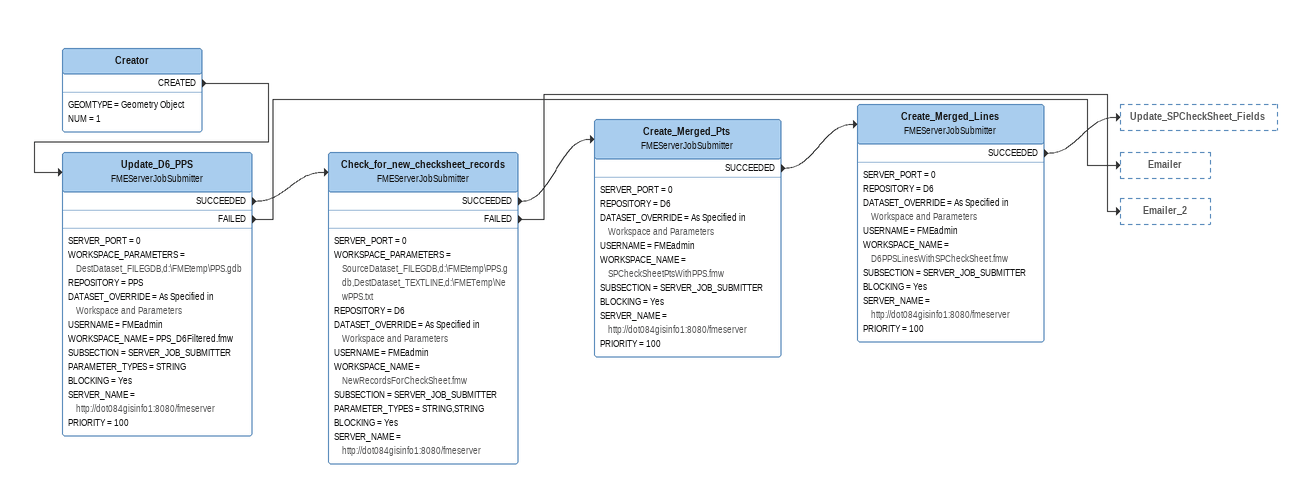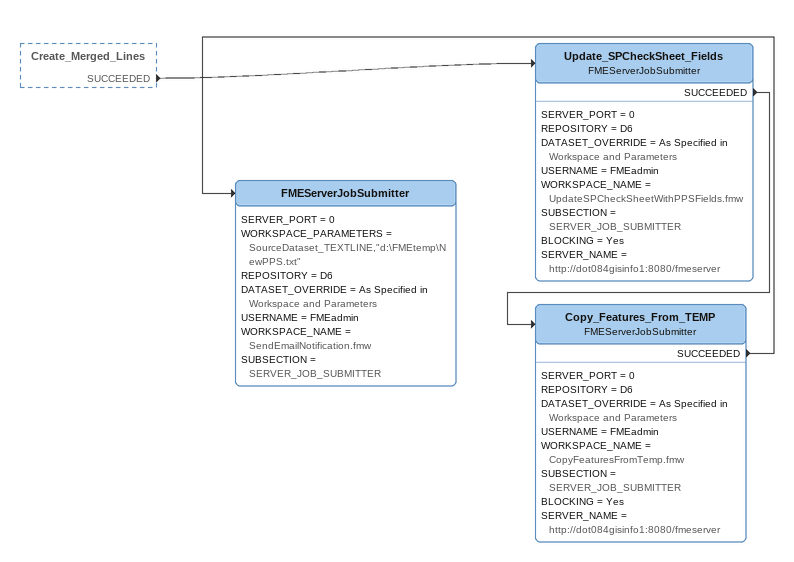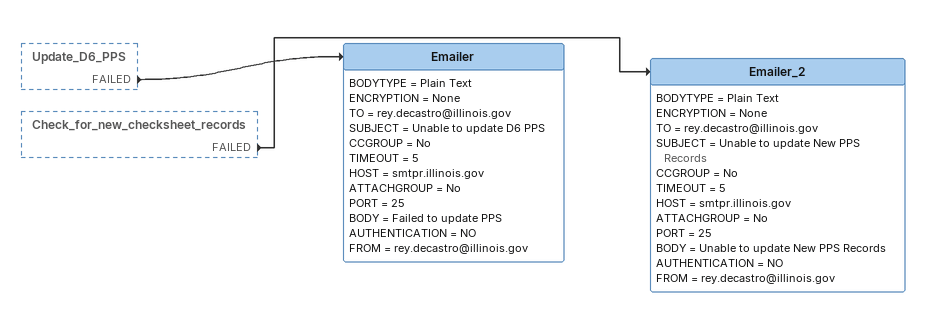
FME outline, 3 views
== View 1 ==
Creator
    GEOMTYPE = Geometry Object
    NUM = 1
    CREATED -> Update_D6_PPS
Update_D6_PPS: FMEServerJobSubmitter
    SERVER_PORT = 0
    WORKSPACE_PARAMETERS = DestDataset_FILEGDB,d:\FMEtemp\PPS.gdb
    REPOSITORY = PPS
    DATASET_OVERRIDE = As Specified in Workspace and Parameters
    USERNAME = FMEadmin
    WORKSPACE_NAME = PPS_D6Filtered.fmw
    SUBSECTION = SERVER_JOB_SUBMITTER
    PARAMETER_TYPES = STRING
    BLOCKING = Yes
    SERVER_NAME = http://dot084gisinfo1:8080/fmeserver
    PRIORITY = 100
    SUCCEEDED -> Check_for_new_checksheet_records
    FAILED -> Emailer
Check_for_new_checksheet_records: FMEServerJobSubmitter
    SERVER_PORT = 0
    WORKSPACE_PARAMETERS = SourceDataset_FILEGDB,d:\FMEtemp\PPS.gdb,DestDataset_TEXTLINE,d:\FMETemp\NewPPS.txt
    REPOSITORY = D6
    DATASET_OVERRIDE = As Specified in Workspace and Parameters
    USERNAME = FMEadmin
    WORKSPACE_NAME = NewRecordsForCheckSheet.fmw
    SUBSECTION = SERVER_JOB_SUBMITTER
    PARAMETER_TYPES = STRING,STRING
    BLOCKING = Yes
    SERVER_NAME = http://dot084gisinfo1:8080/fmeserver
    SUCCEEDED -> Create_Merged_Pts
    FAILED -> Emailer_2
Create_Merged_Pts: FMEServerJobSubmitter
    SERVER_PORT = 0
    REPOSITORY = D6
    DATASET_OVERRIDE = As Specified in Workspace and Parameters
    USERNAME = FMEadmin
    WORKSPACE_NAME = SPCheckSheetPtsWithPPS.fmw
    SUBSECTION = SERVER_JOB_SUBMITTER
    BLOCKING = Yes
    SERVER_NAME = http://dot084gisinfo1:8080/fmeserver
    PRIORITY = 100
    SUCCEEDED -> Create_Merged_Lines
Create_Merged_Lines: FMEServerJobSubmitter
    SERVER_PORT = 0
    REPOSITORY = D6
    DATASET_OVERRIDE = As Specified in Workspace and Parameters
    USERNAME = FMEadmin
    WORKSPACE_NAME = D6PPSLinesWithSPCheckSheet.fmw
    SUBSECTION = SERVER_JOB_SUBMITTER
    BLOCKING = Yes
    SERVER_NAME = http://dot084gisinfo1:8080/fmeserver
    PRIORITY = 100
    SUCCEEDED -> Update_SPCheckSheet_Fields

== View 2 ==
Create_Merged_Lines [outside]
    SUCCEEDED -> Update_SPCheckSheet_Fields
Update_SPCheckSheet_Fields: FMEServerJobSubmitter
    SERVER_PORT = 0
    REPOSITORY = D6
    DATASET_OVERRIDE = As Specified in Workspace and Parameters
    USERNAME = FMEadmin
    WORKSPACE_NAME = UpdateSPCheckSheetWithPPSFields.fmw
    SUBSECTION = SERVER_JOB_SUBMITTER
    BLOCKING = Yes
    SERVER_NAME = http://dot084gisinfo1:8080/fmeserver
    SUCCEEDED -> Copy_Features_From_TEMP
Copy_Features_From_TEMP: FMEServerJobSubmitter
    SERVER_PORT = 0
    REPOSITORY = D6
    DATASET_OVERRIDE = As Specified in Workspace and Parameters
    USERNAME = FMEadmin
    WORKSPACE_NAME = CopyFeaturesFromTemp.fmw
    SUBSECTION = SERVER_JOB_SUBMITTER
    BLOCKING = Yes
    SERVER_NAME = http://dot084gisinfo1:8080/fmeserver
    SUCCEEDED -> FMEServerJobSubmitter
FMEServerJobSubmitter
    SERVER_PORT = 0
    WORKSPACE_PARAMETERS = SourceDataset_TEXTLINE,"d:\FMEtemp\NewPPS.txt"
    REPOSITORY = D6
    DATASET_OVERRIDE = As Specified in Workspace and Parameters
    USERNAME = FMEadmin
    WORKSPACE_NAME = SendEmailNotification.fmw
    SUBSECTION = SERVER_JOB_SUBMITTER

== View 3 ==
Update_D6_PPS [outside]
    FAILED -> Emailer
Check_for_new_checksheet_records [outside]
    FAILED -> Emailer_2
Emailer_2
    BODYTYPE = Plain Text
    ENCRYPTION = None
    TO = rey.decastro@illinois.gov
    SUBJECT = Unable to update New PPS Records
    CCGROUP = No
    TIMEOUT = 5
    HOST = smtpr.illinois.gov
    ATTACHGROUP = No
    PORT = 25
    BODY = Unable to update New PPS Records
    AUTHENTICATION = NO
    FROM = rey.decastro@illinois.gov
Emailer
    BODYTYPE = Plain Text
    ENCRYPTION = None
    TO = rey.decastro@illinois.gov
    SUBJECT = Unable to update D6 PPS
    CCGROUP = No
    TIMEOUT = 5
    HOST = smtpr.illinois.gov
    ATTACHGROUP = No
    PORT = 25
    BODY = Failed to update PPS
    AUTHENTICATION = NO
    FROM = rey.decastro@illinois.gov
